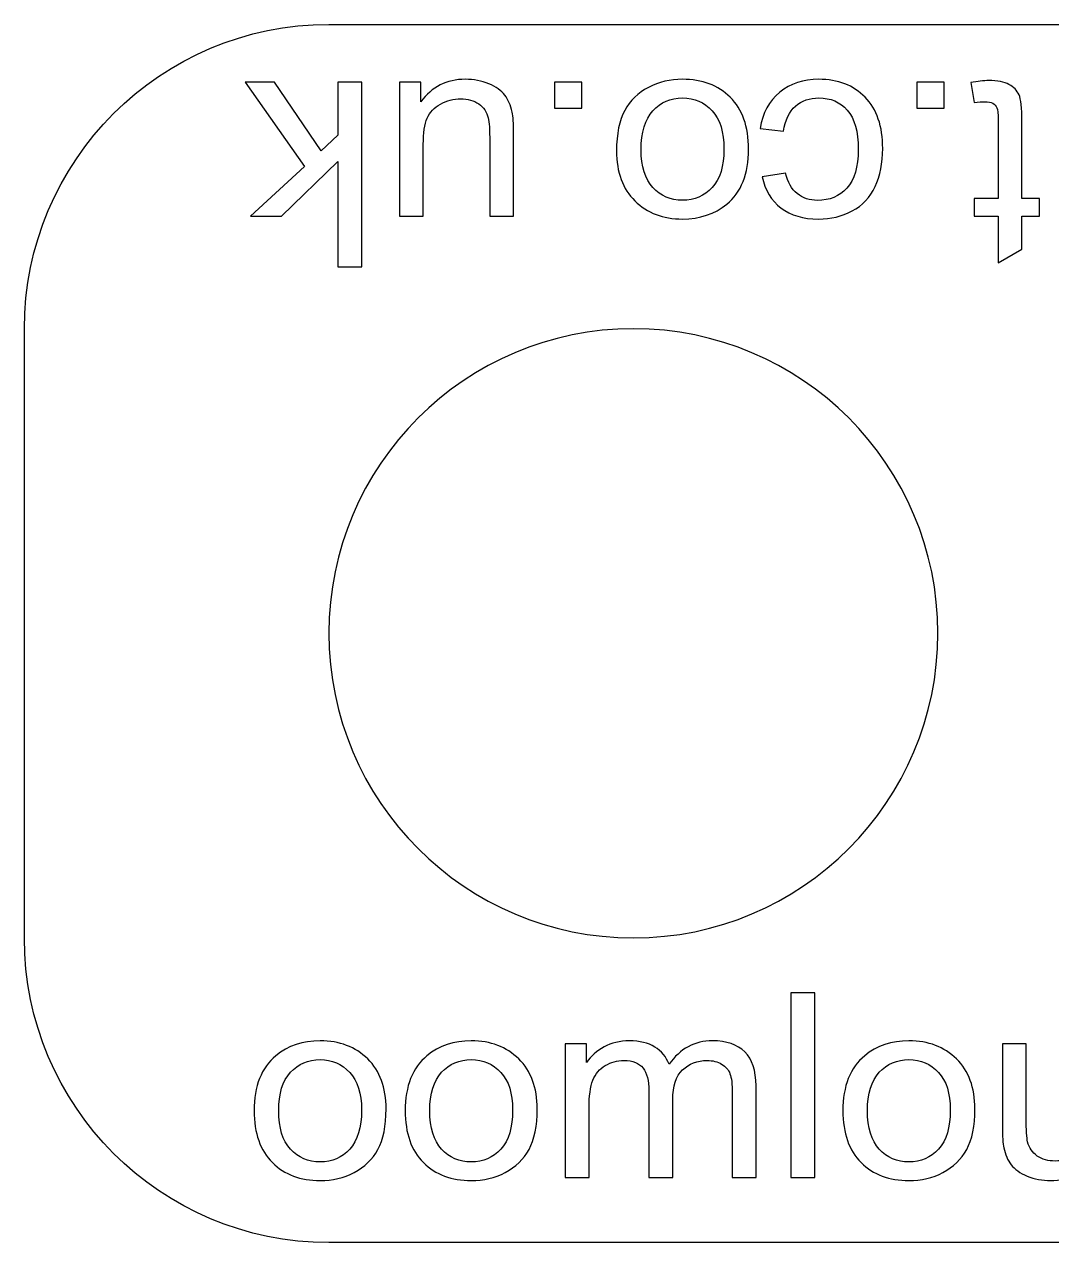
# Model space of a CAD drawing. Header units: centimetres. Extents: x -14 to -7, y -16.85 to -12.85.
# Drawn here: x -14 to -10.626, y -16.85 to -12.85 of the extents above; entities that cross this region are included whole.
import ezdxf

# ---------------------------------------------------------------- set-up
doc = ezdxf.new("R2010")
doc.units = ezdxf.units.CM
doc.header["$MEASUREMENT"] = 0
doc.layers.add('Layer 1', color=7, linetype='Continuous')

msp = doc.modelspace()

# ---------------------------------------------------------------- linework, layer by layer
at = {"layer": 'Layer 1', "color": 250}
for points, knots in [([(-13, -12.85), (-13.552, -12.85), (-14, -13.298), (-14, -13.85), (-14, -13.85), (-14, -13.85), (-14, -15.85), (-14, -15.85), (-14, -15.85), (-14, -16.402), (-13.552, -16.85), (-13, -16.85), (-13, -16.85), (-13, -16.85), (-8, -16.85), (-8, -16.85), (-8, -16.85), (-7.448, -16.85), (-7, -16.402), (-7, -15.85), (-7, -15.85), (-7, -15.85), (-7, -13.85), (-7, -13.85), (-7, -13.85), (-7, -13.298), (-7.448, -12.85), (-8, -12.85), (-8, -12.85), (-8, -12.85), (-13, -12.85), (-13, -12.85)], [0, 0, 0, 0, 0.125, 0.125, 0.125, 0.125, 0.25, 0.25, 0.25, 0.25, 0.375, 0.375, 0.375, 0.375, 0.5, 0.5, 0.5, 0.5, 0.625, 0.625, 0.625, 0.625, 0.75, 0.75, 0.75, 0.75, 0.875, 0.875, 0.875, 0.875, 1, 1, 1, 1]), ([(-12.69831, -13.04023), (-12.69831, -13.04023), (-12.69831, -13.10472), (-12.69831, -13.10472), (-12.69831, -13.10472), (-12.66218, -13.05505), (-12.61327, -13.03035), (-12.55142, -13.03035), (-12.55142, -13.03035), (-12.52422, -13.03035), (-12.49864, -13.03529), (-12.47501, -13.04517), (-12.47501, -13.04517), (-12.45137, -13.05505), (-12.43383, -13.06761), (-12.42237, -13.08256), (-12.42237, -13.08256), (-12.41078, -13.09766), (-12.40276, -13.11601), (-12.39814, -13.13774), (-12.39814, -13.13774), (-12.39502, -13.15241), (-12.39339, -13.17556), (-12.39339, -13.20731), (-12.39339, -13.20731), (-12.39339, -13.20731), (-12.39339, -13.47923), (-12.39339, -13.47923), (-12.39339, -13.47923), (-12.39339, -13.47923), (-12.47173, -13.47923), (-12.47173, -13.47923), (-12.47173, -13.47923), (-12.47173, -13.47923), (-12.47173, -13.23581), (-12.47173, -13.23581), (-12.47173, -13.23581), (-12.47173, -13.19686), (-12.47337, -13.17076), (-12.47649, -13.15721), (-12.47649, -13.15721), (-12.48155, -13.1376), (-12.49195, -13.12236), (-12.50786, -13.11107), (-12.50786, -13.11107), (-12.52392, -13.09992), (-12.54369, -13.09442), (-12.56719, -13.09442), (-12.56719, -13.09442), (-12.59067, -13.09442), (-12.61268, -13.10006), (-12.63334, -13.11149), (-12.63334, -13.11149), (-12.65401, -13.12292), (-12.66857, -13.13858), (-12.67705, -13.1582), (-12.67705, -13.1582), (-12.68567, -13.17795), (-12.68998, -13.2066), (-12.68998, -13.244), (-12.68998, -13.244), (-12.68998, -13.244), (-12.68998, -13.47923), (-12.68998, -13.47923), (-12.68998, -13.47923), (-12.68998, -13.47923), (-12.76833, -13.47923), (-12.76833, -13.47923), (-12.76833, -13.47923), (-12.76833, -13.47923), (-12.76833, -13.04023), (-12.76833, -13.04023), (-12.76833, -13.04023), (-12.76833, -13.04023), (-12.69831, -13.04023), (-12.69831, -13.04023)], [0, 0, 0, 0, 0.0526316, 0.0526316, 0.0526316, 0.0526316, 0.1052632, 0.1052632, 0.1052632, 0.1052632, 0.1578947, 0.1578947, 0.1578947, 0.1578947, 0.2105263, 0.2105263, 0.2105263, 0.2105263, 0.2631579, 0.2631579, 0.2631579, 0.2631579, 0.3157895, 0.3157895, 0.3157895, 0.3157895, 0.3684211, 0.3684211, 0.3684211, 0.3684211, 0.4210526, 0.4210526, 0.4210526, 0.4210526, 0.4736842, 0.4736842, 0.4736842, 0.4736842, 0.5263158, 0.5263158, 0.5263158, 0.5263158, 0.5789474, 0.5789474, 0.5789474, 0.5789474, 0.6315789, 0.6315789, 0.6315789, 0.6315789, 0.6842105, 0.6842105, 0.6842105, 0.6842105, 0.7368421, 0.7368421, 0.7368421, 0.7368421, 0.7894737, 0.7894737, 0.7894737, 0.7894737, 0.8421053, 0.8421053, 0.8421053, 0.8421053, 0.8947368, 0.8947368, 0.8947368, 0.8947368, 0.9473684, 0.9473684, 0.9473684, 0.9473684, 1, 1, 1, 1]), ([(-11.62194, -13.2598), (-11.62194, -13.34108), (-11.64573, -13.40133), (-11.69346, -13.44042), (-11.69346, -13.44042), (-11.73314, -13.47288), (-11.78162, -13.48925), (-11.83885, -13.48925), (-11.83885, -13.48925), (-11.90248, -13.48925), (-11.95452, -13.46949), (-11.99481, -13.42984), (-11.99481, -13.42984), (-12.03524, -13.39033), (-12.05531, -13.33572), (-12.05531, -13.26601), (-12.05531, -13.26601), (-12.05531, -13.20942), (-12.0464, -13.16497), (-12.02855, -13.13266), (-12.02855, -13.13266), (-12.01071, -13.1002), (-11.98469, -13.07508), (-11.95065, -13.05716), (-11.95065, -13.05716), (-11.91645, -13.03924), (-11.87929, -13.03035), (-11.83885, -13.03035), (-11.83885, -13.03035), (-11.77418, -13.03035), (-11.72185, -13.04997), (-11.68186, -13.08948), (-11.68186, -13.08948), (-11.64186, -13.12885), (-11.62194, -13.18558), (-11.62194, -13.2598)], [0, 0, 0, 0, 0.1111111, 0.1111111, 0.1111111, 0.1111111, 0.2222222, 0.2222222, 0.2222222, 0.2222222, 0.3333333, 0.3333333, 0.3333333, 0.3333333, 0.4444444, 0.4444444, 0.4444444, 0.4444444, 0.5555556, 0.5555556, 0.5555556, 0.5555556, 0.6666667, 0.6666667, 0.6666667, 0.6666667, 0.7777778, 0.7777778, 0.7777778, 0.7777778, 0.8888889, 0.8888889, 0.8888889, 0.8888889, 1, 1, 1, 1]), ([(-11.50702, -13.2011), (-11.50702, -13.2011), (-11.58402, -13.1915), (-11.58402, -13.1915), (-11.58402, -13.1915), (-11.5757, -13.14112), (-11.55414, -13.10161), (-11.51935, -13.07311), (-11.51935, -13.07311), (-11.48471, -13.0446), (-11.44204, -13.03035), (-11.39149, -13.03035), (-11.39149, -13.03035), (-11.32831, -13.03035), (-11.27732, -13.04997), (-11.23896, -13.0892), (-11.23896, -13.0892), (-11.20045, -13.12842), (-11.18113, -13.18473), (-11.18113, -13.25811), (-11.18113, -13.25811), (-11.18113, -13.30552), (-11.18945, -13.34701), (-11.20596, -13.38257), (-11.20596, -13.38257), (-11.22261, -13.41813), (-11.24773, -13.4448), (-11.28163, -13.46258), (-11.28163, -13.46258), (-11.31537, -13.48036), (-11.35225, -13.48925), (-11.39195, -13.48925), (-11.39195, -13.48925), (-11.44219, -13.48925), (-11.48337, -13.47711), (-11.51519, -13.45298), (-11.51519, -13.45298), (-11.54716, -13.42885), (-11.56767, -13.3947), (-11.57674, -13.35025), (-11.57674, -13.35025), (-11.57674, -13.35025), (-11.50047, -13.3391), (-11.50047, -13.3391), (-11.50047, -13.3391), (-11.49318, -13.3686), (-11.4804, -13.39075), (-11.46197, -13.40571), (-11.46197, -13.40571), (-11.44353, -13.42053), (-11.42124, -13.428), (-11.39506, -13.428), (-11.39506, -13.428), (-11.35551, -13.428), (-11.3234, -13.4146), (-11.29873, -13.38765), (-11.29873, -13.38765), (-11.27404, -13.36084), (-11.2617, -13.31836), (-11.2617, -13.26022), (-11.2617, -13.26022), (-11.2617, -13.20124), (-11.2736, -13.15834), (-11.29754, -13.13153), (-11.29754, -13.13153), (-11.32133, -13.10486), (-11.3524, -13.09145), (-11.39076, -13.09145), (-11.39076, -13.09145), (-11.42153, -13.09145), (-11.4471, -13.10048), (-11.46776, -13.11841), (-11.46776, -13.11841), (-11.48843, -13.13633), (-11.50152, -13.16384), (-11.50702, -13.2011)], [0, 0, 0, 0, 0.0526316, 0.0526316, 0.0526316, 0.0526316, 0.1052632, 0.1052632, 0.1052632, 0.1052632, 0.1578947, 0.1578947, 0.1578947, 0.1578947, 0.2105263, 0.2105263, 0.2105263, 0.2105263, 0.2631579, 0.2631579, 0.2631579, 0.2631579, 0.3157895, 0.3157895, 0.3157895, 0.3157895, 0.3684211, 0.3684211, 0.3684211, 0.3684211, 0.4210526, 0.4210526, 0.4210526, 0.4210526, 0.4736842, 0.4736842, 0.4736842, 0.4736842, 0.5263158, 0.5263158, 0.5263158, 0.5263158, 0.5789474, 0.5789474, 0.5789474, 0.5789474, 0.6315789, 0.6315789, 0.6315789, 0.6315789, 0.6842105, 0.6842105, 0.6842105, 0.6842105, 0.7368421, 0.7368421, 0.7368421, 0.7368421, 0.7894737, 0.7894737, 0.7894737, 0.7894737, 0.8421053, 0.8421053, 0.8421053, 0.8421053, 0.8947368, 0.8947368, 0.8947368, 0.8947368, 0.9473684, 0.9473684, 0.9473684, 0.9473684, 1, 1, 1, 1]), ([(-10.88067, -13.10683), (-10.88067, -13.10683), (-10.89197, -13.04108), (-10.89197, -13.04108), (-10.89197, -13.04108), (-10.86997, -13.0367), (-10.85019, -13.03444), (-10.8328, -13.03444), (-10.8328, -13.03444), (-10.80426, -13.03444), (-10.78225, -13.03868), (-10.7665, -13.04729), (-10.7665, -13.04729), (-10.75089, -13.05575), (-10.73989, -13.06704), (-10.73349, -13.08101), (-10.73349, -13.08101), (-10.7271, -13.09484), (-10.72383, -13.12419), (-10.72383, -13.16878), (-10.72383, -13.16878), (-10.72383, -13.16878), (-10.72383, -13.42137), (-10.72383, -13.42137), (-10.72383, -13.42137), (-10.72383, -13.42137), (-10.66629, -13.42137), (-10.66629, -13.42137), (-10.66629, -13.42137), (-10.66629, -13.42137), (-10.66629, -13.47923), (-10.66629, -13.47923), (-10.66629, -13.47923), (-10.66629, -13.47923), (-10.72383, -13.47923), (-10.72383, -13.47923), (-10.72383, -13.47923), (-10.72383, -13.47923), (-10.72383, -13.58803), (-10.72383, -13.58803), (-10.72383, -13.58803), (-10.72383, -13.58803), (-10.80188, -13.63262), (-10.80188, -13.63262), (-10.80188, -13.63262), (-10.80188, -13.63262), (-10.80188, -13.47923), (-10.80188, -13.47923), (-10.80188, -13.47923), (-10.80188, -13.47923), (-10.88067, -13.47923), (-10.88067, -13.47923), (-10.88067, -13.47923), (-10.88067, -13.47923), (-10.88067, -13.42137), (-10.88067, -13.42137), (-10.88067, -13.42137), (-10.88067, -13.42137), (-10.80188, -13.42137), (-10.80188, -13.42137), (-10.80188, -13.42137), (-10.80188, -13.42137), (-10.80188, -13.16469), (-10.80188, -13.16469), (-10.80188, -13.16469), (-10.80188, -13.14338), (-10.80322, -13.12984), (-10.80589, -13.12377), (-10.80589, -13.12377), (-10.80872, -13.1177), (-10.81318, -13.1129), (-10.81942, -13.10923), (-10.81942, -13.10923), (-10.82567, -13.10571), (-10.83459, -13.10387), (-10.84618, -13.10387), (-10.84618, -13.10387), (-10.85496, -13.10387), (-10.8664, -13.10486), (-10.88067, -13.10683)], [0, 0, 0, 0, 0.05, 0.05, 0.05, 0.05, 0.1, 0.1, 0.1, 0.1, 0.15, 0.15, 0.15, 0.15, 0.2, 0.2, 0.2, 0.2, 0.25, 0.25, 0.25, 0.25, 0.3, 0.3, 0.3, 0.3, 0.35, 0.35, 0.35, 0.35, 0.4, 0.4, 0.4, 0.4, 0.45, 0.45, 0.45, 0.45, 0.5, 0.5, 0.5, 0.5, 0.55, 0.55, 0.55, 0.55, 0.6, 0.6, 0.6, 0.6, 0.65, 0.65, 0.65, 0.65, 0.7, 0.7, 0.7, 0.7, 0.75, 0.75, 0.75, 0.75, 0.8, 0.8, 0.8, 0.8, 0.85, 0.85, 0.85, 0.85, 0.9, 0.9, 0.9, 0.9, 0.95, 0.95, 0.95, 0.95, 1, 1, 1, 1]), ([(-12.89158, -13.04023), (-12.89158, -13.04023), (-12.89158, -13.6463), (-12.89158, -13.6463), (-12.89158, -13.6463), (-12.89158, -13.6463), (-12.97008, -13.6463), (-12.97008, -13.6463), (-12.97008, -13.6463), (-12.97008, -13.6463), (-12.97008, -13.30072), (-12.97008, -13.30072), (-12.97008, -13.30072), (-12.97008, -13.30072), (-13.15562, -13.47923), (-13.15562, -13.47923), (-13.15562, -13.47923), (-13.15562, -13.47923), (-13.25701, -13.47923), (-13.25701, -13.47923), (-13.25701, -13.47923), (-13.25701, -13.47923), (-13.08024, -13.31639), (-13.08024, -13.31639), (-13.08024, -13.31639), (-13.08024, -13.31639), (-13.275, -13.04023), (-13.275, -13.04023), (-13.275, -13.04023), (-13.275, -13.04023), (-13.17822, -13.04023), (-13.17822, -13.04023), (-13.17822, -13.04023), (-13.17822, -13.04023), (-13.02538, -13.26474), (-13.02538, -13.26474), (-13.02538, -13.26474), (-13.02538, -13.26474), (-12.97008, -13.21422), (-12.97008, -13.21422), (-12.97008, -13.21422), (-12.97008, -13.21422), (-12.97008, -13.04023), (-12.97008, -13.04023), (-12.97008, -13.04023), (-12.97008, -13.04023), (-12.89158, -13.04023), (-12.89158, -13.04023)], [0, 0, 0, 0, 0.0833333, 0.0833333, 0.0833333, 0.0833333, 0.1666667, 0.1666667, 0.1666667, 0.1666667, 0.25, 0.25, 0.25, 0.25, 0.3333333, 0.3333333, 0.3333333, 0.3333333, 0.4166667, 0.4166667, 0.4166667, 0.4166667, 0.5, 0.5, 0.5, 0.5, 0.5833333, 0.5833333, 0.5833333, 0.5833333, 0.6666667, 0.6666667, 0.6666667, 0.6666667, 0.75, 0.75, 0.75, 0.75, 0.8333333, 0.8333333, 0.8333333, 0.8333333, 0.9166667, 0.9166667, 0.9166667, 0.9166667, 1, 1, 1, 1]), ([(-12.1695, -13.04023), (-12.1695, -13.04023), (-12.1695, -13.12504), (-12.1695, -13.12504), (-12.1695, -13.12504), (-12.1695, -13.12504), (-12.25884, -13.12504), (-12.25884, -13.12504), (-12.25884, -13.12504), (-12.25884, -13.12504), (-12.25884, -13.04023), (-12.25884, -13.04023), (-12.25884, -13.04023), (-12.25884, -13.04023), (-12.1695, -13.04023), (-12.1695, -13.04023)], [0, 0, 0, 0, 0.25, 0.25, 0.25, 0.25, 0.5, 0.5, 0.5, 0.5, 0.75, 0.75, 0.75, 0.75, 1, 1, 1, 1]), ([(-10.97954, -13.04023), (-10.97954, -13.04023), (-10.97954, -13.12504), (-10.97954, -13.12504), (-10.97954, -13.12504), (-10.97954, -13.12504), (-11.06888, -13.12504), (-11.06888, -13.12504), (-11.06888, -13.12504), (-11.06888, -13.12504), (-11.06888, -13.04023), (-11.06888, -13.04023), (-11.06888, -13.04023), (-11.06888, -13.04023), (-10.97954, -13.04023), (-10.97954, -13.04023)], [0, 0, 0, 0, 0.25, 0.25, 0.25, 0.25, 0.5, 0.5, 0.5, 0.5, 0.75, 0.75, 0.75, 0.75, 1, 1, 1, 1]), ([(-11.70252, -13.2598), (-11.70252, -13.2035), (-11.71545, -13.16144), (-11.74132, -13.1335), (-11.74132, -13.1335), (-11.76719, -13.10542), (-11.79975, -13.09145), (-11.83885, -13.09145), (-11.83885, -13.09145), (-11.8778, -13.09145), (-11.91022, -13.10556), (-11.93608, -13.13365), (-11.93608, -13.13365), (-11.9618, -13.16173), (-11.97474, -13.20463), (-11.97474, -13.2622), (-11.97474, -13.2622), (-11.97474, -13.31653), (-11.9618, -13.35773), (-11.93578, -13.38567), (-11.93578, -13.38567), (-11.90976, -13.41361), (-11.8775, -13.42758), (-11.83885, -13.42758), (-11.83885, -13.42758), (-11.79975, -13.42758), (-11.76719, -13.41361), (-11.74132, -13.38581), (-11.74132, -13.38581), (-11.71545, -13.35801), (-11.70252, -13.31596), (-11.70252, -13.2598)], [0, 0, 0, 0, 0.125, 0.125, 0.125, 0.125, 0.25, 0.25, 0.25, 0.25, 0.375, 0.375, 0.375, 0.375, 0.5, 0.5, 0.5, 0.5, 0.625, 0.625, 0.625, 0.625, 0.75, 0.75, 0.75, 0.75, 0.875, 0.875, 0.875, 0.875, 1, 1, 1, 1]), ([(-12, -13.84938), (-11.448, -13.84938), (-11, -14.29737), (-11, -14.84937), (-11, -14.84937), (-11, -15.40137), (-11.448, -15.84937), (-12, -15.84937), (-12, -15.84937), (-12.552, -15.84937), (-13, -15.40137), (-13, -14.84937), (-13, -14.84937), (-13, -14.29737), (-12.552, -13.84938), (-12, -13.84938)], [0, 0, 0, 0, 0.25, 0.25, 0.25, 0.25, 0.5, 0.5, 0.5, 0.5, 0.75, 0.75, 0.75, 0.75, 1, 1, 1, 1]), ([(-11.48263, -16.63641), (-11.48263, -16.63641), (-11.48263, -16.03034), (-11.48263, -16.03034), (-11.48263, -16.03034), (-11.48263, -16.03034), (-11.40428, -16.03034), (-11.40428, -16.03034), (-11.40428, -16.03034), (-11.40428, -16.03034), (-11.40428, -16.63641), (-11.40428, -16.63641), (-11.40428, -16.63641), (-11.40428, -16.63641), (-11.48263, -16.63641), (-11.48263, -16.63641)], [0, 0, 0, 0, 0.25, 0.25, 0.25, 0.25, 0.5, 0.5, 0.5, 0.5, 0.75, 0.75, 0.75, 0.75, 1, 1, 1, 1]), ([(-13.24542, -16.41684), (-13.24542, -16.33556), (-13.22163, -16.27531), (-13.1739, -16.23622), (-13.1739, -16.23622), (-13.13421, -16.20376), (-13.08574, -16.18739), (-13.02851, -16.18739), (-13.02851, -16.18739), (-12.96487, -16.18739), (-12.91284, -16.20715), (-12.87255, -16.2468), (-12.87255, -16.2468), (-12.83211, -16.28631), (-12.81204, -16.34092), (-12.81204, -16.41063), (-12.81204, -16.41063), (-12.81204, -16.46722), (-12.82096, -16.51167), (-12.8388, -16.54398), (-12.8388, -16.54398), (-12.85664, -16.57644), (-12.88266, -16.60156), (-12.9167, -16.61948), (-12.9167, -16.61948), (-12.9509, -16.6374), (-12.98806, -16.64629), (-13.02851, -16.64629), (-13.02851, -16.64629), (-13.09318, -16.64629), (-13.14551, -16.62667), (-13.1855, -16.58716), (-13.1855, -16.58716), (-13.22549, -16.54779), (-13.24542, -16.49106), (-13.24542, -16.41684)], [0, 0, 0, 0, 0.1111111, 0.1111111, 0.1111111, 0.1111111, 0.2222222, 0.2222222, 0.2222222, 0.2222222, 0.3333333, 0.3333333, 0.3333333, 0.3333333, 0.4444444, 0.4444444, 0.4444444, 0.4444444, 0.5555556, 0.5555556, 0.5555556, 0.5555556, 0.6666667, 0.6666667, 0.6666667, 0.6666667, 0.7777778, 0.7777778, 0.7777778, 0.7777778, 0.8888889, 0.8888889, 0.8888889, 0.8888889, 1, 1, 1, 1]), ([(-12.7493, -16.41684), (-12.7493, -16.33556), (-12.72551, -16.27531), (-12.67779, -16.23622), (-12.67779, -16.23622), (-12.6381, -16.20376), (-12.58963, -16.18739), (-12.5324, -16.18739), (-12.5324, -16.18739), (-12.46876, -16.18739), (-12.41673, -16.20715), (-12.37644, -16.2468), (-12.37644, -16.2468), (-12.336, -16.28631), (-12.31593, -16.34092), (-12.31593, -16.41063), (-12.31593, -16.41063), (-12.31593, -16.46722), (-12.32484, -16.51167), (-12.34269, -16.54398), (-12.34269, -16.54398), (-12.36053, -16.57644), (-12.38655, -16.60156), (-12.42059, -16.61948), (-12.42059, -16.61948), (-12.45479, -16.6374), (-12.49195, -16.64629), (-12.5324, -16.64629), (-12.5324, -16.64629), (-12.59706, -16.64629), (-12.64939, -16.62667), (-12.68939, -16.58716), (-12.68939, -16.58716), (-12.72938, -16.54779), (-12.7493, -16.49106), (-12.7493, -16.41684)], [0, 0, 0, 0, 0.1111111, 0.1111111, 0.1111111, 0.1111111, 0.2222222, 0.2222222, 0.2222222, 0.2222222, 0.3333333, 0.3333333, 0.3333333, 0.3333333, 0.4444444, 0.4444444, 0.4444444, 0.4444444, 0.5555556, 0.5555556, 0.5555556, 0.5555556, 0.6666667, 0.6666667, 0.6666667, 0.6666667, 0.7777778, 0.7777778, 0.7777778, 0.7777778, 0.8888889, 0.8888889, 0.8888889, 0.8888889, 1, 1, 1, 1]), ([(-12.2239, -16.63641), (-12.2239, -16.63641), (-12.2239, -16.19741), (-12.2239, -16.19741), (-12.2239, -16.19741), (-12.2239, -16.19741), (-12.15388, -16.19741), (-12.15388, -16.19741), (-12.15388, -16.19741), (-12.15388, -16.19741), (-12.15388, -16.25894), (-12.15388, -16.25894), (-12.15388, -16.25894), (-12.13931, -16.23749), (-12.11998, -16.22013), (-12.09589, -16.20715), (-12.09589, -16.20715), (-12.07181, -16.19402), (-12.04431, -16.18739), (-12.01354, -16.18739), (-12.01354, -16.18739), (-11.97934, -16.18739), (-11.95124, -16.19417), (-11.92939, -16.20771), (-11.92939, -16.20771), (-11.90738, -16.22126), (-11.89192, -16.24003), (-11.883, -16.2643), (-11.883, -16.2643), (-11.84628, -16.21307), (-11.79871, -16.18739), (-11.74013, -16.18739), (-11.74013, -16.18739), (-11.69419, -16.18739), (-11.65896, -16.19953), (-11.63428, -16.22366), (-11.63428, -16.22366), (-11.6096, -16.24779), (-11.59725, -16.2849), (-11.59725, -16.335), (-11.59725, -16.335), (-11.59725, -16.335), (-11.59725, -16.63641), (-11.59725, -16.63641), (-11.59725, -16.63641), (-11.59725, -16.63641), (-11.67516, -16.63641), (-11.67516, -16.63641), (-11.67516, -16.63641), (-11.67516, -16.63641), (-11.67516, -16.35983), (-11.67516, -16.35983), (-11.67516, -16.35983), (-11.67516, -16.33006), (-11.67769, -16.30861), (-11.68274, -16.29548), (-11.68274, -16.29548), (-11.68794, -16.2825), (-11.69716, -16.27192), (-11.7104, -16.26388), (-11.7104, -16.26388), (-11.72378, -16.25597), (-11.73954, -16.25188), (-11.75752, -16.25188), (-11.75752, -16.25188), (-11.79009, -16.25188), (-11.817, -16.26218), (-11.83855, -16.28278), (-11.83855, -16.28278), (-11.85996, -16.30325), (-11.87081, -16.33612), (-11.87081, -16.38128), (-11.87081, -16.38128), (-11.87081, -16.38128), (-11.87081, -16.63641), (-11.87081, -16.63641), (-11.87081, -16.63641), (-11.87081, -16.63641), (-11.94916, -16.63641), (-11.94916, -16.63641), (-11.94916, -16.63641), (-11.94916, -16.63641), (-11.94916, -16.35122), (-11.94916, -16.35122), (-11.94916, -16.35122), (-11.94916, -16.31806), (-11.95555, -16.29323), (-11.96834, -16.27672), (-11.96834, -16.27672), (-11.98112, -16.26021), (-12.00194, -16.25188), (-12.03108, -16.25188), (-12.03108, -16.25188), (-12.05308, -16.25188), (-12.07344, -16.25738), (-12.09218, -16.26853), (-12.09218, -16.26853), (-12.11091, -16.27954), (-12.12459, -16.29563), (-12.13292, -16.31679), (-12.13292, -16.31679), (-12.14139, -16.3381), (-12.14555, -16.36872), (-12.14555, -16.40866), (-12.14555, -16.40866), (-12.14555, -16.40866), (-12.14555, -16.63641), (-12.14555, -16.63641), (-12.14555, -16.63641), (-12.14555, -16.63641), (-12.2239, -16.63641), (-12.2239, -16.63641)], [0, 0, 0, 0, 0.0357143, 0.0357143, 0.0357143, 0.0357143, 0.0714286, 0.0714286, 0.0714286, 0.0714286, 0.1071429, 0.1071429, 0.1071429, 0.1071429, 0.1428571, 0.1428571, 0.1428571, 0.1428571, 0.1785714, 0.1785714, 0.1785714, 0.1785714, 0.2142857, 0.2142857, 0.2142857, 0.2142857, 0.25, 0.25, 0.25, 0.25, 0.2857143, 0.2857143, 0.2857143, 0.2857143, 0.3214286, 0.3214286, 0.3214286, 0.3214286, 0.3571429, 0.3571429, 0.3571429, 0.3571429, 0.3928571, 0.3928571, 0.3928571, 0.3928571, 0.4285714, 0.4285714, 0.4285714, 0.4285714, 0.4642857, 0.4642857, 0.4642857, 0.4642857, 0.5, 0.5, 0.5, 0.5, 0.5357143, 0.5357143, 0.5357143, 0.5357143, 0.5714286, 0.5714286, 0.5714286, 0.5714286, 0.6071429, 0.6071429, 0.6071429, 0.6071429, 0.6428571, 0.6428571, 0.6428571, 0.6428571, 0.6785714, 0.6785714, 0.6785714, 0.6785714, 0.7142857, 0.7142857, 0.7142857, 0.7142857, 0.75, 0.75, 0.75, 0.75, 0.7857143, 0.7857143, 0.7857143, 0.7857143, 0.8214286, 0.8214286, 0.8214286, 0.8214286, 0.8571429, 0.8571429, 0.8571429, 0.8571429, 0.8928571, 0.8928571, 0.8928571, 0.8928571, 0.9285714, 0.9285714, 0.9285714, 0.9285714, 0.9642857, 0.9642857, 0.9642857, 0.9642857, 1, 1, 1, 1]), ([(-11.31196, -16.41684), (-11.31196, -16.33556), (-11.28817, -16.27531), (-11.24044, -16.23622), (-11.24044, -16.23622), (-11.20076, -16.20376), (-11.15228, -16.18739), (-11.09505, -16.18739), (-11.09505, -16.18739), (-11.03142, -16.18739), (-10.97938, -16.20715), (-10.93909, -16.2468), (-10.93909, -16.2468), (-10.89866, -16.28631), (-10.87859, -16.34092), (-10.87859, -16.41063), (-10.87859, -16.41063), (-10.87859, -16.46722), (-10.8875, -16.51167), (-10.90535, -16.54398), (-10.90535, -16.54398), (-10.92318, -16.57644), (-10.94921, -16.60156), (-10.98325, -16.61948), (-10.98325, -16.61948), (-11.01745, -16.6374), (-11.05461, -16.64629), (-11.09505, -16.64629), (-11.09505, -16.64629), (-11.15972, -16.64629), (-11.21205, -16.62667), (-11.25204, -16.58716), (-11.25204, -16.58716), (-11.29204, -16.54779), (-11.31196, -16.49106), (-11.31196, -16.41684)], [0, 0, 0, 0, 0.1111111, 0.1111111, 0.1111111, 0.1111111, 0.2222222, 0.2222222, 0.2222222, 0.2222222, 0.3333333, 0.3333333, 0.3333333, 0.3333333, 0.4444444, 0.4444444, 0.4444444, 0.4444444, 0.5555556, 0.5555556, 0.5555556, 0.5555556, 0.6666667, 0.6666667, 0.6666667, 0.6666667, 0.7777778, 0.7777778, 0.7777778, 0.7777778, 0.8888889, 0.8888889, 0.8888889, 0.8888889, 1, 1, 1, 1]), ([(-10.48342, -16.63641), (-10.48342, -16.63641), (-10.48342, -16.57192), (-10.48342, -16.57192), (-10.48342, -16.57192), (-10.51954, -16.62159), (-10.56846, -16.64629), (-10.6303, -16.64629), (-10.6303, -16.64629), (-10.65751, -16.64629), (-10.68309, -16.64135), (-10.70672, -16.63147), (-10.70672, -16.63147), (-10.73036, -16.62159), (-10.7479, -16.60903), (-10.75936, -16.59408), (-10.75936, -16.59408), (-10.77094, -16.57898), (-10.77897, -16.56063), (-10.78359, -16.5389), (-10.78359, -16.5389), (-10.78671, -16.52423), (-10.78834, -16.50108), (-10.78834, -16.46933), (-10.78834, -16.46933), (-10.78834, -16.46933), (-10.78834, -16.19741), (-10.78834, -16.19741), (-10.78834, -16.19741), (-10.78834, -16.19741), (-10.71, -16.19741), (-10.71, -16.19741), (-10.71, -16.19741), (-10.71, -16.19741), (-10.71, -16.44083), (-10.71, -16.44083), (-10.71, -16.44083), (-10.71, -16.47978), (-10.70836, -16.50588), (-10.70523, -16.51943), (-10.70523, -16.51943), (-10.70018, -16.53904), (-10.68978, -16.55428), (-10.67387, -16.56557), (-10.67387, -16.56557), (-10.65781, -16.57672), (-10.63804, -16.58222), (-10.61454, -16.58222), (-10.61454, -16.58222), (-10.59106, -16.58222), (-10.56905, -16.57658), (-10.54839, -16.56515), (-10.54839, -16.56515), (-10.52772, -16.55372), (-10.51316, -16.53806), (-10.50468, -16.51844), (-10.50468, -16.51844), (-10.49606, -16.49869), (-10.49175, -16.47004), (-10.49175, -16.43264), (-10.49175, -16.43264), (-10.49175, -16.43264), (-10.49175, -16.19741), (-10.49175, -16.19741), (-10.49175, -16.19741), (-10.49175, -16.19741), (-10.4134, -16.19741), (-10.4134, -16.19741), (-10.4134, -16.19741), (-10.4134, -16.19741), (-10.4134, -16.63641), (-10.4134, -16.63641), (-10.4134, -16.63641), (-10.4134, -16.63641), (-10.48342, -16.63641), (-10.48342, -16.63641)], [0, 0, 0, 0, 0.0526316, 0.0526316, 0.0526316, 0.0526316, 0.1052632, 0.1052632, 0.1052632, 0.1052632, 0.1578947, 0.1578947, 0.1578947, 0.1578947, 0.2105263, 0.2105263, 0.2105263, 0.2105263, 0.2631579, 0.2631579, 0.2631579, 0.2631579, 0.3157895, 0.3157895, 0.3157895, 0.3157895, 0.3684211, 0.3684211, 0.3684211, 0.3684211, 0.4210526, 0.4210526, 0.4210526, 0.4210526, 0.4736842, 0.4736842, 0.4736842, 0.4736842, 0.5263158, 0.5263158, 0.5263158, 0.5263158, 0.5789474, 0.5789474, 0.5789474, 0.5789474, 0.6315789, 0.6315789, 0.6315789, 0.6315789, 0.6842105, 0.6842105, 0.6842105, 0.6842105, 0.7368421, 0.7368421, 0.7368421, 0.7368421, 0.7894737, 0.7894737, 0.7894737, 0.7894737, 0.8421053, 0.8421053, 0.8421053, 0.8421053, 0.8947368, 0.8947368, 0.8947368, 0.8947368, 0.9473684, 0.9473684, 0.9473684, 0.9473684, 1, 1, 1, 1]), ([(-13.16484, -16.41684), (-13.16484, -16.47314), (-13.1519, -16.5152), (-13.12604, -16.54314), (-13.12604, -16.54314), (-13.10016, -16.57122), (-13.06761, -16.58519), (-13.02851, -16.58519), (-13.02851, -16.58519), (-12.98956, -16.58519), (-12.95714, -16.57108), (-12.93128, -16.54299), (-12.93128, -16.54299), (-12.90556, -16.51491), (-12.89262, -16.47201), (-12.89262, -16.41444), (-12.89262, -16.41444), (-12.89262, -16.36011), (-12.90556, -16.31891), (-12.93157, -16.29097), (-12.93157, -16.29097), (-12.95759, -16.26303), (-12.98985, -16.24906), (-13.02851, -16.24906), (-13.02851, -16.24906), (-13.06761, -16.24906), (-13.10016, -16.26303), (-13.12604, -16.29083), (-13.12604, -16.29083), (-13.1519, -16.31863), (-13.16484, -16.36068), (-13.16484, -16.41684)], [0, 0, 0, 0, 0.125, 0.125, 0.125, 0.125, 0.25, 0.25, 0.25, 0.25, 0.375, 0.375, 0.375, 0.375, 0.5, 0.5, 0.5, 0.5, 0.625, 0.625, 0.625, 0.625, 0.75, 0.75, 0.75, 0.75, 0.875, 0.875, 0.875, 0.875, 1, 1, 1, 1]), ([(-12.66873, -16.41684), (-12.66873, -16.47314), (-12.65579, -16.5152), (-12.62992, -16.54314), (-12.62992, -16.54314), (-12.60405, -16.57122), (-12.57149, -16.58519), (-12.5324, -16.58519), (-12.5324, -16.58519), (-12.49345, -16.58519), (-12.46103, -16.57108), (-12.43516, -16.54299), (-12.43516, -16.54299), (-12.40945, -16.51491), (-12.39651, -16.47201), (-12.39651, -16.41444), (-12.39651, -16.41444), (-12.39651, -16.36011), (-12.40945, -16.31891), (-12.43546, -16.29097), (-12.43546, -16.29097), (-12.46148, -16.26303), (-12.49374, -16.24906), (-12.5324, -16.24906), (-12.5324, -16.24906), (-12.57149, -16.24906), (-12.60405, -16.26303), (-12.62992, -16.29083), (-12.62992, -16.29083), (-12.65579, -16.31863), (-12.66873, -16.36068), (-12.66873, -16.41684)], [0, 0, 0, 0, 0.125, 0.125, 0.125, 0.125, 0.25, 0.25, 0.25, 0.25, 0.375, 0.375, 0.375, 0.375, 0.5, 0.5, 0.5, 0.5, 0.625, 0.625, 0.625, 0.625, 0.75, 0.75, 0.75, 0.75, 0.875, 0.875, 0.875, 0.875, 1, 1, 1, 1]), ([(-11.23138, -16.41684), (-11.23138, -16.47314), (-11.21845, -16.5152), (-11.19258, -16.54314), (-11.19258, -16.54314), (-11.1667, -16.57122), (-11.13415, -16.58519), (-11.09505, -16.58519), (-11.09505, -16.58519), (-11.0561, -16.58519), (-11.02368, -16.57108), (-10.99782, -16.54299), (-10.99782, -16.54299), (-10.9721, -16.51491), (-10.95916, -16.47201), (-10.95916, -16.41444), (-10.95916, -16.41444), (-10.95916, -16.36011), (-10.9721, -16.31891), (-10.99811, -16.29097), (-10.99811, -16.29097), (-11.02414, -16.26303), (-11.0564, -16.24906), (-11.09505, -16.24906), (-11.09505, -16.24906), (-11.13415, -16.24906), (-11.1667, -16.26303), (-11.19258, -16.29083), (-11.19258, -16.29083), (-11.21845, -16.31863), (-11.23138, -16.36068), (-11.23138, -16.41684)], [0, 0, 0, 0, 0.125, 0.125, 0.125, 0.125, 0.25, 0.25, 0.25, 0.25, 0.375, 0.375, 0.375, 0.375, 0.5, 0.5, 0.5, 0.5, 0.625, 0.625, 0.625, 0.625, 0.75, 0.75, 0.75, 0.75, 0.875, 0.875, 0.875, 0.875, 1, 1, 1, 1])]:
    msp.add_open_spline(points, degree=3, knots=knots, dxfattribs=at)

doc.saveas('drawing.dxf')
